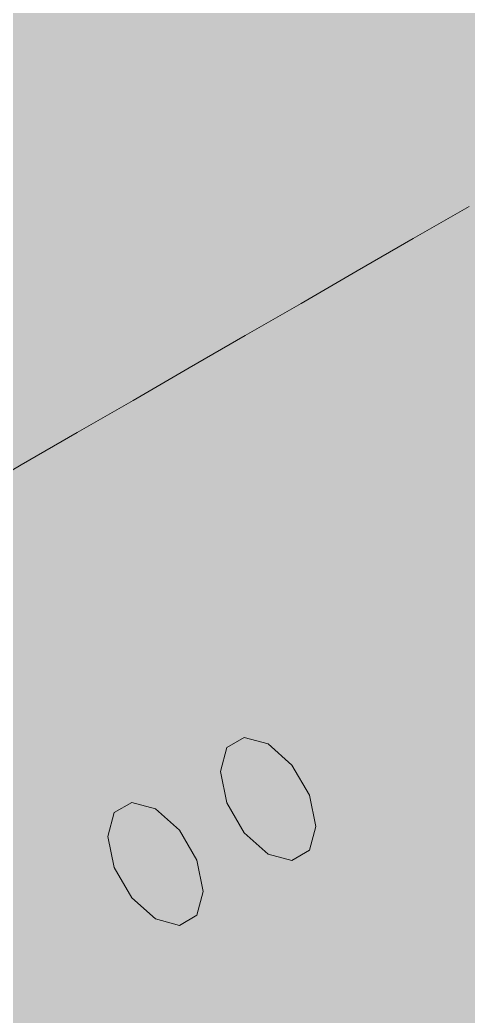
# Model space of a CAD drawing. Header units: metres. Extents: x 349021 to 349543, y 9281040 to 9281959.
# Drawn here: x 349203.3124 to 349203.4159, y 9281041.7019 to 9281041.9318 of the extents above; entities that cross this region are included whole.
import ezdxf

# ---------------------------------------------------------------- set-up
doc = ezdxf.new("R2010")
doc.units = ezdxf.units.M
doc.header["$LTSCALE"] = 0.25
doc.layers.add('ISO-3D', color=7, linetype='CONTINUOUS', lineweight=13)
doc.layers.add('ISO-3D-ARISTAS', color=250, linetype='CONTINUOUS', lineweight=13)

msp = doc.modelspace()

# ---------------------------------------------------------------- linework, layer by layer
at = {"layer": 'ISO-3D', "true_color": 0x8e8d88}
for points in [[(349203.40321, 9281041.93848), (349203.39028, 9281041.93102), (349203.40321, 9281041.95277), (349203.39028, 9281041.94531)], [(349203.32565, 9281041.93656), (349203.31272, 9281041.9291), (349203.32565, 9281041.95085), (349203.31272, 9281041.94338)], [(349203.3515, 9281041.9372), (349203.33857, 9281041.92974), (349203.3515, 9281041.95149), (349203.33857, 9281041.94402)], [(349203.37735, 9281041.93784), (349203.36443, 9281041.93038), (349203.37735, 9281041.95213), (349203.36443, 9281041.94467)], [(349203.41614, 9281041.93166), (349203.40321, 9281041.9242), (349203.41614, 9281041.94595), (349203.40321, 9281041.93848)], [(349203.31272, 9281041.9291), (349203.29979, 9281041.92163), (349203.31272, 9281041.94338), (349203.29979, 9281041.93592)], [(349203.33857, 9281041.92974), (349203.32565, 9281041.92228), (349203.33857, 9281041.94402), (349203.32565, 9281041.93656)], [(349203.36443, 9281041.93038), (349203.3515, 9281041.92292), (349203.36443, 9281041.94467), (349203.3515, 9281041.9372)], [(349203.39028, 9281041.93102), (349203.37735, 9281041.92356), (349203.39028, 9281041.94531), (349203.37735, 9281041.93784)], [(349203.32565, 9281041.92228), (349203.31272, 9281041.91481), (349203.32565, 9281041.93656), (349203.31272, 9281041.9291)], [(349203.3515, 9281041.92292), (349203.33857, 9281041.91545), (349203.3515, 9281041.9372), (349203.33857, 9281041.92974)], [(349203.37735, 9281041.92356), (349203.36443, 9281041.91609), (349203.37735, 9281041.93784), (349203.36443, 9281041.93038)], [(349203.40321, 9281041.9242), (349203.39028, 9281041.91674), (349203.40321, 9281041.93848), (349203.39028, 9281041.93102)], [(349203.41614, 9281041.91738), (349203.40321, 9281041.90991), (349203.41614, 9281041.93166), (349203.40321, 9281041.9242)], [(349203.33857, 9281041.91545), (349203.32565, 9281041.90799), (349203.33857, 9281041.92974), (349203.32565, 9281041.92228)], [(349203.36443, 9281041.91609), (349203.3515, 9281041.90863), (349203.36443, 9281041.93038), (349203.3515, 9281041.92292)], [(349203.39028, 9281041.91674), (349203.37735, 9281041.90927), (349203.39028, 9281041.93102), (349203.37735, 9281041.92356)], [(349203.31272, 9281041.91481), (349203.29979, 9281041.90735), (349203.31272, 9281041.9291), (349203.29979, 9281041.92163)], [(349203.3515, 9281041.90863), (349203.33857, 9281041.90117), (349203.3515, 9281041.92292), (349203.33857, 9281041.91545)], [(349203.37735, 9281041.90927), (349203.36443, 9281041.90181), (349203.37735, 9281041.92356), (349203.36443, 9281041.91609)], [(349203.40321, 9281041.90991), (349203.39028, 9281041.90245), (349203.40321, 9281041.9242), (349203.39028, 9281041.91674)], [(349203.32565, 9281041.90799), (349203.31272, 9281041.90053), (349203.32565, 9281041.92228), (349203.31272, 9281041.91481)], [(349203.36443, 9281041.90181), (349203.3515, 9281041.89434), (349203.36443, 9281041.91609), (349203.3515, 9281041.90863)], [(349203.39028, 9281041.90245), (349203.37735, 9281041.89499), (349203.39028, 9281041.91674), (349203.37735, 9281041.90927)], [(349203.41614, 9281041.90309), (349203.40321, 9281041.89563), (349203.41614, 9281041.91738), (349203.40321, 9281041.90991)], [(349203.31272, 9281041.90053), (349203.29979, 9281041.89306), (349203.31272, 9281041.91481), (349203.29979, 9281041.90735)], [(349203.33857, 9281041.90117), (349203.32565, 9281041.8937), (349203.33857, 9281041.91545), (349203.32565, 9281041.90799)], [(349203.3515, 9281041.89434), (349203.33857, 9281041.88688), (349203.3515, 9281041.90863), (349203.33857, 9281041.90117)], [(349203.37735, 9281041.89499), (349203.36443, 9281041.88752), (349203.37735, 9281041.90927), (349203.36443, 9281041.90181)], [(349203.40321, 9281041.89563), (349203.39028, 9281041.88816), (349203.40321, 9281041.90991), (349203.39028, 9281041.90245)], [(349203.32565, 9281041.8937), (349203.31272, 9281041.88624), (349203.32565, 9281041.90799), (349203.31272, 9281041.90053)], [(349203.36443, 9281041.88752), (349203.3515, 9281041.88006), (349203.36443, 9281041.90181), (349203.3515, 9281041.89434)], [(349203.39028, 9281041.88816), (349203.37735, 9281041.8807), (349203.39028, 9281041.90245), (349203.37735, 9281041.89499)], [(349203.41614, 9281041.8888), (349203.40321, 9281041.88134), (349203.41614, 9281041.90309), (349203.40321, 9281041.89563)], [(349203.31272, 9281041.88624), (349203.29979, 9281041.87878), (349203.31272, 9281041.90053), (349203.29979, 9281041.89306)], [(349203.33857, 9281041.88688), (349203.32565, 9281041.87942), (349203.33857, 9281041.90117), (349203.32565, 9281041.8937)], [(349203.37735, 9281041.8807), (349203.36443, 9281041.87324), (349203.37735, 9281041.89499), (349203.36443, 9281041.88752)], [(349203.40321, 9281041.88134), (349203.39028, 9281041.87388), (349203.40321, 9281041.89563), (349203.39028, 9281041.88816)], [(349203.32565, 9281041.87942), (349203.31272, 9281041.87195), (349203.32565, 9281041.8937), (349203.31272, 9281041.88624)], [(349203.3515, 9281041.88006), (349203.33857, 9281041.8726), (349203.3515, 9281041.89434), (349203.33857, 9281041.88688)], [(349203.39028, 9281041.87388), (349203.37735, 9281041.86641), (349203.39028, 9281041.88816), (349203.37735, 9281041.8807)], [(349203.31272, 9281041.87195), (349203.29979, 9281041.86449), (349203.31272, 9281041.88624), (349203.29979, 9281041.87878)], [(349203.33857, 9281041.8726), (349203.32565, 9281041.86513), (349203.33857, 9281041.88688), (349203.32565, 9281041.87942)], [(349203.36443, 9281041.87324), (349203.3515, 9281041.86577), (349203.36443, 9281041.88752), (349203.3515, 9281041.88006)], [(349203.32565, 9281041.86513), (349203.31272, 9281041.85767), (349203.32565, 9281041.87942), (349203.31272, 9281041.87195)], [(349203.3515, 9281041.86577), (349203.33857, 9281041.85831), (349203.3515, 9281041.88006), (349203.33857, 9281041.8726)], [(349203.37735, 9281041.86641), (349203.36443, 9281041.85895), (349203.37735, 9281041.8807), (349203.36443, 9281041.87324)], [(349203.31272, 9281041.85767), (349203.29979, 9281041.85021), (349203.31272, 9281041.87195), (349203.29979, 9281041.86449)], [(349203.33857, 9281041.85831), (349203.32565, 9281041.85085), (349203.33857, 9281041.8726), (349203.32565, 9281041.86513)], [(349203.36443, 9281041.85895), (349203.3515, 9281041.85149), (349203.36443, 9281041.87324), (349203.3515, 9281041.86577)], [(349203.32565, 9281041.85085), (349203.31272, 9281041.84338), (349203.32565, 9281041.86513), (349203.31272, 9281041.85767)], [(349203.3515, 9281041.85149), (349203.33857, 9281041.84402), (349203.3515, 9281041.86577), (349203.33857, 9281041.85831)], [(349203.33857, 9281041.84402), (349203.32565, 9281041.83656), (349203.33857, 9281041.85831), (349203.32565, 9281041.85085)], [(349203.31272, 9281041.84338), (349203.29979, 9281041.83592), (349203.31272, 9281041.85767), (349203.29979, 9281041.85021)], [(349203.32565, 9281041.83656), (349203.31272, 9281041.8291), (349203.32565, 9281041.85085), (349203.31272, 9281041.84338)], [(349203.31272, 9281041.8291), (349203.29979, 9281041.82163), (349203.31272, 9281041.84338), (349203.29979, 9281041.83592)]]:
    msp.add_solid(points, dxfattribs=at)
at = {"layer": 'ISO-3D', "true_color": 0xb7aa8e}
for points in [[(349203.30661, 9281041.937), (349203.31898, 9281041.92986), (349203.30661, 9281041.95129), (349203.31898, 9281041.94414)], [(349203.33136, 9281041.937), (349203.34373, 9281041.92986), (349203.33136, 9281041.95129), (349203.34373, 9281041.94414)], [(349203.3561, 9281041.937), (349203.36847, 9281041.92986), (349203.3561, 9281041.95129), (349203.36847, 9281041.94414)], [(349203.38084, 9281041.937), (349203.39321, 9281041.92986), (349203.38084, 9281041.95129), (349203.39321, 9281041.94414)], [(349203.40559, 9281041.937), (349203.41796, 9281041.92986), (349203.40559, 9281041.95129), (349203.41796, 9281041.94414)], [(349203.31898, 9281041.92986), (349203.33136, 9281041.92271), (349203.31898, 9281041.94414), (349203.33136, 9281041.937)], [(349203.34373, 9281041.92986), (349203.3561, 9281041.92271), (349203.34373, 9281041.94414), (349203.3561, 9281041.937)], [(349203.36847, 9281041.92986), (349203.38084, 9281041.92271), (349203.36847, 9281041.94414), (349203.38084, 9281041.937)], [(349203.39321, 9281041.92986), (349203.40559, 9281041.92271), (349203.39321, 9281041.94414), (349203.40559, 9281041.937)], [(349203.30661, 9281041.92271), (349203.31898, 9281041.91557), (349203.30661, 9281041.937), (349203.31898, 9281041.92986)], [(349203.33136, 9281041.92271), (349203.34373, 9281041.91557), (349203.33136, 9281041.937), (349203.34373, 9281041.92986)], [(349203.3561, 9281041.92271), (349203.36847, 9281041.91557), (349203.3561, 9281041.937), (349203.36847, 9281041.92986)], [(349203.38084, 9281041.92271), (349203.39321, 9281041.91557), (349203.38084, 9281041.937), (349203.39321, 9281041.92986)], [(349203.40559, 9281041.92271), (349203.41796, 9281041.91557), (349203.40559, 9281041.937), (349203.41796, 9281041.92986)], [(349203.31898, 9281041.91557), (349203.33136, 9281041.90843), (349203.31898, 9281041.92986), (349203.33136, 9281041.92271)], [(349203.34373, 9281041.91557), (349203.3561, 9281041.90843), (349203.34373, 9281041.92986), (349203.3561, 9281041.92271)], [(349203.36847, 9281041.91557), (349203.38084, 9281041.90843), (349203.36847, 9281041.92986), (349203.38084, 9281041.92271)], [(349203.39321, 9281041.91557), (349203.40559, 9281041.90843), (349203.39321, 9281041.92986), (349203.40559, 9281041.92271)], [(349203.30661, 9281041.90843), (349203.31898, 9281041.90129), (349203.30661, 9281041.92271), (349203.31898, 9281041.91557)], [(349203.33136, 9281041.90843), (349203.34373, 9281041.90129), (349203.33136, 9281041.92271), (349203.34373, 9281041.91557)], [(349203.3561, 9281041.90843), (349203.36847, 9281041.90129), (349203.3561, 9281041.92271), (349203.36847, 9281041.91557)], [(349203.38084, 9281041.90843), (349203.39321, 9281041.90129), (349203.38084, 9281041.92271), (349203.39321, 9281041.91557)], [(349203.40559, 9281041.90843), (349203.41796, 9281041.90129), (349203.40559, 9281041.92271), (349203.41796, 9281041.91557)], [(349203.31898, 9281041.90129), (349203.33136, 9281041.89414), (349203.31898, 9281041.91557), (349203.33136, 9281041.90843)], [(349203.34373, 9281041.90129), (349203.3561, 9281041.89414), (349203.34373, 9281041.91557), (349203.3561, 9281041.90843)], [(349203.36847, 9281041.90129), (349203.38084, 9281041.89414), (349203.36847, 9281041.91557), (349203.38084, 9281041.90843)], [(349203.39321, 9281041.90129), (349203.40559, 9281041.89414), (349203.39321, 9281041.91557), (349203.40559, 9281041.90843)], [(349203.30661, 9281041.8951), (349203.31898, 9281041.88795), (349203.30661, 9281041.90843), (349203.31898, 9281041.90129)], [(349203.33136, 9281041.89414), (349203.34373, 9281041.887), (349203.33136, 9281041.90843), (349203.34373, 9281041.90129)], [(349203.3561, 9281041.89414), (349203.36847, 9281041.887), (349203.3561, 9281041.90843), (349203.36847, 9281041.90129)], [(349203.38084, 9281041.89414), (349203.39321, 9281041.887), (349203.38084, 9281041.90843), (349203.39321, 9281041.90129)], [(349203.40559, 9281041.89414), (349203.41796, 9281041.887), (349203.40559, 9281041.90843), (349203.41796, 9281041.90129)], [(349203.31898, 9281041.88795), (349203.33136, 9281041.88081), (349203.31898, 9281041.90129), (349203.33136, 9281041.89414)], [(349203.34373, 9281041.887), (349203.3561, 9281041.87986), (349203.34373, 9281041.90129), (349203.3561, 9281041.89414)], [(349203.36847, 9281041.887), (349203.38084, 9281041.87986), (349203.36847, 9281041.90129), (349203.38084, 9281041.89414)], [(349203.39321, 9281041.887), (349203.40559, 9281041.87986), (349203.39321, 9281041.90129), (349203.40559, 9281041.89414)], [(349203.30661, 9281041.88176), (349203.31898, 9281041.87462), (349203.30661, 9281041.8951), (349203.31898, 9281041.88795)], [(349203.33136, 9281041.88081), (349203.34373, 9281041.87367), (349203.33136, 9281041.89414), (349203.34373, 9281041.887)], [(349203.3561, 9281041.87986), (349203.36847, 9281041.87271), (349203.3561, 9281041.89414), (349203.36847, 9281041.887)], [(349203.38084, 9281041.87986), (349203.39321, 9281041.87271), (349203.38084, 9281041.89414), (349203.39321, 9281041.887)], [(349203.40559, 9281041.87986), (349203.41796, 9281041.87271), (349203.40559, 9281041.89414), (349203.41796, 9281041.887)], [(349203.31898, 9281041.87462), (349203.33136, 9281041.86748), (349203.31898, 9281041.88795), (349203.33136, 9281041.88081)], [(349203.34373, 9281041.87367), (349203.3561, 9281041.86652), (349203.34373, 9281041.887), (349203.3561, 9281041.87986)], [(349203.36847, 9281041.87271), (349203.38084, 9281041.86557), (349203.36847, 9281041.887), (349203.38084, 9281041.87986)], [(349203.39321, 9281041.87271), (349203.40559, 9281041.86557), (349203.39321, 9281041.887), (349203.40559, 9281041.87986)], [(349203.30661, 9281041.86843), (349203.31898, 9281041.86129), (349203.30661, 9281041.88176), (349203.31898, 9281041.87462)], [(349203.33136, 9281041.86748), (349203.34373, 9281041.86033), (349203.33136, 9281041.88081), (349203.34373, 9281041.87367)], [(349203.3561, 9281041.86652), (349203.36847, 9281041.85938), (349203.3561, 9281041.87986), (349203.36847, 9281041.87271)], [(349203.38084, 9281041.86557), (349203.39321, 9281041.85843), (349203.38084, 9281041.87986), (349203.39321, 9281041.87271)], [(349203.40559, 9281041.86557), (349203.41796, 9281041.85843), (349203.40559, 9281041.87986), (349203.41796, 9281041.87271)], [(349203.31898, 9281041.86129), (349203.33136, 9281041.85414), (349203.31898, 9281041.87462), (349203.33136, 9281041.86748)], [(349203.34373, 9281041.86033), (349203.3561, 9281041.85319), (349203.34373, 9281041.87367), (349203.3561, 9281041.86652)], [(349203.36847, 9281041.85938), (349203.38084, 9281041.85224), (349203.36847, 9281041.87271), (349203.38084, 9281041.86557)], [(349203.39321, 9281041.85843), (349203.40559, 9281041.85129), (349203.39321, 9281041.87271), (349203.40559, 9281041.86557)], [(349203.30661, 9281041.85414), (349203.31898, 9281041.847), (349203.30661, 9281041.86843), (349203.31898, 9281041.86129)], [(349203.33136, 9281041.85414), (349203.34373, 9281041.847), (349203.33136, 9281041.86748), (349203.34373, 9281041.86033)], [(349203.3561, 9281041.85319), (349203.36847, 9281041.84605), (349203.3561, 9281041.86652), (349203.36847, 9281041.85938)], [(349203.38084, 9281041.85224), (349203.39321, 9281041.8451), (349203.38084, 9281041.86557), (349203.39321, 9281041.85843)], [(349203.40559, 9281041.85129), (349203.41796, 9281041.84414), (349203.40559, 9281041.86557), (349203.41796, 9281041.85843)], [(349203.31898, 9281041.847), (349203.33136, 9281041.83986), (349203.31898, 9281041.86129), (349203.33136, 9281041.85414)], [(349203.34373, 9281041.847), (349203.3561, 9281041.83986), (349203.34373, 9281041.86033), (349203.3561, 9281041.85319)], [(349203.36847, 9281041.84605), (349203.38084, 9281041.8389), (349203.36847, 9281041.85938), (349203.38084, 9281041.85224)], [(349203.39321, 9281041.8451), (349203.40559, 9281041.83795), (349203.39321, 9281041.85843), (349203.40559, 9281041.85129)], [(349203.30661, 9281041.83986), (349203.31898, 9281041.83271), (349203.30661, 9281041.85414), (349203.31898, 9281041.847)], [(349203.33136, 9281041.83986), (349203.34373, 9281041.83271), (349203.33136, 9281041.85414), (349203.34373, 9281041.847)], [(349203.3561, 9281041.83986), (349203.36847, 9281041.83271), (349203.3561, 9281041.85319), (349203.36847, 9281041.84605)], [(349203.38084, 9281041.8389), (349203.39321, 9281041.83176), (349203.38084, 9281041.85224), (349203.39321, 9281041.8451)], [(349203.40559, 9281041.83795), (349203.41796, 9281041.83081), (349203.40559, 9281041.85129), (349203.41796, 9281041.84414)], [(349203.31898, 9281041.83271), (349203.33136, 9281041.82557), (349203.31898, 9281041.847), (349203.33136, 9281041.83986)], [(349203.34373, 9281041.83271), (349203.3561, 9281041.82557), (349203.34373, 9281041.847), (349203.3561, 9281041.83986)], [(349203.36847, 9281041.83271), (349203.38084, 9281041.82557), (349203.36847, 9281041.84605), (349203.38084, 9281041.8389)], [(349203.39321, 9281041.83176), (349203.40559, 9281041.82462), (349203.39321, 9281041.8451), (349203.40559, 9281041.83795)], [(349203.30661, 9281041.82557), (349203.31898, 9281041.81843), (349203.30661, 9281041.83986), (349203.31898, 9281041.83271)], [(349203.33136, 9281041.82557), (349203.34373, 9281041.81843), (349203.33136, 9281041.83986), (349203.34373, 9281041.83271)], [(349203.3561, 9281041.82557), (349203.36847, 9281041.81843), (349203.3561, 9281041.83986), (349203.36847, 9281041.83271)], [(349203.38084, 9281041.82557), (349203.39321, 9281041.81843), (349203.38084, 9281041.8389), (349203.39321, 9281041.83176)], [(349203.40559, 9281041.82462), (349203.41796, 9281041.81748), (349203.40559, 9281041.83795), (349203.41796, 9281041.83081)], [(349203.31898, 9281041.81843), (349203.33136, 9281041.81129), (349203.31898, 9281041.83271), (349203.33136, 9281041.82557)], [(349203.34373, 9281041.81843), (349203.3561, 9281041.81129), (349203.34373, 9281041.83271), (349203.3561, 9281041.82557)], [(349203.36847, 9281041.81843), (349203.38084, 9281041.81129), (349203.36847, 9281041.83271), (349203.38084, 9281041.82557)], [(349203.39321, 9281041.81843), (349203.40559, 9281041.81129), (349203.39321, 9281041.83176), (349203.40559, 9281041.82462)], [(349203.30661, 9281041.81129), (349203.31898, 9281041.80414), (349203.30661, 9281041.82557), (349203.31898, 9281041.81843)], [(349203.33136, 9281041.81129), (349203.34373, 9281041.80414), (349203.33136, 9281041.82557), (349203.34373, 9281041.81843)], [(349203.3561, 9281041.81129), (349203.36847, 9281041.80414), (349203.3561, 9281041.82557), (349203.36847, 9281041.81843)], [(349203.38084, 9281041.81129), (349203.39321, 9281041.80414), (349203.38084, 9281041.82557), (349203.39321, 9281041.81843)], [(349203.40559, 9281041.81129), (349203.41796, 9281041.80414), (349203.40559, 9281041.82462), (349203.41796, 9281041.81748)], [(349203.31898, 9281041.80414), (349203.33136, 9281041.797), (349203.31898, 9281041.81843), (349203.33136, 9281041.81129)], [(349203.34373, 9281041.80414), (349203.3561, 9281041.797), (349203.34373, 9281041.81843), (349203.3561, 9281041.81129)], [(349203.36847, 9281041.80414), (349203.38084, 9281041.797), (349203.36847, 9281041.81843), (349203.38084, 9281041.81129)], [(349203.39321, 9281041.80414), (349203.40559, 9281041.797), (349203.39321, 9281041.81843), (349203.40559, 9281041.81129)], [(349203.30661, 9281041.797), (349203.31898, 9281041.78986), (349203.30661, 9281041.81129), (349203.31898, 9281041.80414)], [(349203.33136, 9281041.797), (349203.34373, 9281041.78986), (349203.33136, 9281041.81129), (349203.34373, 9281041.80414)], [(349203.3561, 9281041.797), (349203.36847, 9281041.78986), (349203.3561, 9281041.81129), (349203.36847, 9281041.80414)], [(349203.38084, 9281041.797), (349203.39321, 9281041.78986), (349203.38084, 9281041.81129), (349203.39321, 9281041.80414)], [(349203.40559, 9281041.797), (349203.41796, 9281041.78986), (349203.40559, 9281041.81129), (349203.41796, 9281041.80414)], [(349203.31898, 9281041.78986), (349203.33136, 9281041.78271), (349203.31898, 9281041.80414), (349203.33136, 9281041.797)], [(349203.34373, 9281041.78986), (349203.3561, 9281041.78271), (349203.34373, 9281041.80414), (349203.3561, 9281041.797)], [(349203.36847, 9281041.78986), (349203.38084, 9281041.78271), (349203.36847, 9281041.80414), (349203.38084, 9281041.797)], [(349203.39321, 9281041.78986), (349203.40559, 9281041.78271), (349203.39321, 9281041.80414), (349203.40559, 9281041.797)], [(349203.30661, 9281041.78271), (349203.31898, 9281041.77557), (349203.30661, 9281041.797), (349203.31898, 9281041.78986)], [(349203.33136, 9281041.78271), (349203.34373, 9281041.77557), (349203.33136, 9281041.797), (349203.34373, 9281041.78986)], [(349203.3561, 9281041.78271), (349203.36847, 9281041.77557), (349203.3561, 9281041.797), (349203.36847, 9281041.78986)], [(349203.38084, 9281041.78271), (349203.39321, 9281041.77557), (349203.38084, 9281041.797), (349203.39321, 9281041.78986)], [(349203.40559, 9281041.78271), (349203.41796, 9281041.77557), (349203.40559, 9281041.797), (349203.41796, 9281041.78986)], [(349203.31898, 9281041.77557), (349203.33136, 9281041.76843), (349203.31898, 9281041.78986), (349203.33136, 9281041.78271)], [(349203.34373, 9281041.77557), (349203.3561, 9281041.76843), (349203.34373, 9281041.78986), (349203.3561, 9281041.78271)], [(349203.36847, 9281041.77557), (349203.38084, 9281041.76843), (349203.36847, 9281041.78986), (349203.38084, 9281041.78271)], [(349203.39321, 9281041.77557), (349203.40559, 9281041.76843), (349203.39321, 9281041.78986), (349203.40559, 9281041.78271)], [(349203.30661, 9281041.76843), (349203.31898, 9281041.76129), (349203.30661, 9281041.78271), (349203.31898, 9281041.77557)], [(349203.33136, 9281041.76843), (349203.34373, 9281041.76129), (349203.33136, 9281041.78271), (349203.34373, 9281041.77557)], [(349203.3561, 9281041.76843), (349203.36847, 9281041.76129), (349203.3561, 9281041.78271), (349203.36847, 9281041.77557)], [(349203.38084, 9281041.76843), (349203.39321, 9281041.76129), (349203.38084, 9281041.78271), (349203.39321, 9281041.77557)], [(349203.40559, 9281041.76843), (349203.41796, 9281041.76129), (349203.40559, 9281041.78271), (349203.41796, 9281041.77557)], [(349203.31898, 9281041.76129), (349203.33136, 9281041.75414), (349203.31898, 9281041.77557), (349203.33136, 9281041.76843)], [(349203.34373, 9281041.76129), (349203.3561, 9281041.75414), (349203.34373, 9281041.77557), (349203.3561, 9281041.76843)], [(349203.36847, 9281041.76129), (349203.38084, 9281041.75414), (349203.36847, 9281041.77557), (349203.38084, 9281041.76843)], [(349203.39321, 9281041.76129), (349203.40559, 9281041.75414), (349203.39321, 9281041.77557), (349203.40559, 9281041.76843)], [(349203.30661, 9281041.75414), (349203.31898, 9281041.747), (349203.30661, 9281041.76843), (349203.31898, 9281041.76129)], [(349203.33136, 9281041.75414), (349203.34373, 9281041.747), (349203.33136, 9281041.76843), (349203.34373, 9281041.76129)], [(349203.3561, 9281041.75414), (349203.36847, 9281041.747), (349203.3561, 9281041.76843), (349203.36847, 9281041.76129)], [(349203.38084, 9281041.75414), (349203.39321, 9281041.747), (349203.38084, 9281041.76843), (349203.39321, 9281041.76129)], [(349203.40559, 9281041.75414), (349203.41796, 9281041.747), (349203.40559, 9281041.76843), (349203.41796, 9281041.76129)], [(349203.31898, 9281041.747), (349203.33136, 9281041.73986), (349203.31898, 9281041.76129), (349203.33136, 9281041.75414)], [(349203.34373, 9281041.747), (349203.3561, 9281041.73986), (349203.34373, 9281041.76129), (349203.3561, 9281041.75414)], [(349203.36847, 9281041.747), (349203.38084, 9281041.73986), (349203.36847, 9281041.76129), (349203.38084, 9281041.75414)], [(349203.39321, 9281041.747), (349203.40559, 9281041.73986), (349203.39321, 9281041.76129), (349203.40559, 9281041.75414)], [(349203.30661, 9281041.73986), (349203.31898, 9281041.73271), (349203.30661, 9281041.75414), (349203.31898, 9281041.747)], [(349203.33136, 9281041.73986), (349203.34373, 9281041.73271), (349203.33136, 9281041.75414), (349203.34373, 9281041.747)], [(349203.3561, 9281041.73986), (349203.36847, 9281041.73271), (349203.3561, 9281041.75414), (349203.36847, 9281041.747)], [(349203.38084, 9281041.73986), (349203.39321, 9281041.73271), (349203.38084, 9281041.75414), (349203.39321, 9281041.747)], [(349203.40559, 9281041.73986), (349203.41796, 9281041.73271), (349203.40559, 9281041.75414), (349203.41796, 9281041.747)], [(349203.31898, 9281041.73271), (349203.33136, 9281041.72557), (349203.31898, 9281041.747), (349203.33136, 9281041.73986)], [(349203.34373, 9281041.73271), (349203.3561, 9281041.72557), (349203.34373, 9281041.747), (349203.3561, 9281041.73986)], [(349203.36847, 9281041.73271), (349203.38084, 9281041.72557), (349203.36847, 9281041.747), (349203.38084, 9281041.73986)], [(349203.39321, 9281041.73271), (349203.40559, 9281041.72557), (349203.39321, 9281041.747), (349203.40559, 9281041.73986)], [(349203.30661, 9281041.72557), (349203.31898, 9281041.71843), (349203.30661, 9281041.73986), (349203.31898, 9281041.73271)], [(349203.33136, 9281041.72557), (349203.34373, 9281041.71843), (349203.33136, 9281041.73986), (349203.34373, 9281041.73271)], [(349203.3561, 9281041.72557), (349203.36847, 9281041.71843), (349203.3561, 9281041.73986), (349203.36847, 9281041.73271)], [(349203.38084, 9281041.72557), (349203.39321, 9281041.71843), (349203.38084, 9281041.73986), (349203.39321, 9281041.73271)], [(349203.40559, 9281041.72557), (349203.41796, 9281041.71843), (349203.40559, 9281041.73986), (349203.41796, 9281041.73271)], [(349203.31898, 9281041.71843), (349203.33136, 9281041.71129), (349203.31898, 9281041.73271), (349203.33136, 9281041.72557)], [(349203.34373, 9281041.71843), (349203.3561, 9281041.71129), (349203.34373, 9281041.73271), (349203.3561, 9281041.72557)], [(349203.36847, 9281041.71843), (349203.38084, 9281041.71129), (349203.36847, 9281041.73271), (349203.38084, 9281041.72557)], [(349203.39321, 9281041.71843), (349203.40559, 9281041.71129), (349203.39321, 9281041.73271), (349203.40559, 9281041.72557)], [(349203.30661, 9281041.71129), (349203.31898, 9281041.70414), (349203.30661, 9281041.72557), (349203.31898, 9281041.71843)], [(349203.33136, 9281041.71129), (349203.34373, 9281041.70414), (349203.33136, 9281041.72557), (349203.34373, 9281041.71843)], [(349203.3561, 9281041.71129), (349203.36847, 9281041.70414), (349203.3561, 9281041.72557), (349203.36847, 9281041.71843)], [(349203.38084, 9281041.71129), (349203.39321, 9281041.70414), (349203.38084, 9281041.72557), (349203.39321, 9281041.71843)], [(349203.40559, 9281041.71129), (349203.41796, 9281041.70414), (349203.40559, 9281041.72557), (349203.41796, 9281041.71843)], [(349203.31898, 9281041.70414), (349203.33136, 9281041.697), (349203.31898, 9281041.71843), (349203.33136, 9281041.71129)], [(349203.34373, 9281041.70414), (349203.3561, 9281041.697), (349203.34373, 9281041.71843), (349203.3561, 9281041.71129)], [(349203.36847, 9281041.70414), (349203.38084, 9281041.697), (349203.36847, 9281041.71843), (349203.38084, 9281041.71129)], [(349203.39321, 9281041.70414), (349203.40559, 9281041.697), (349203.39321, 9281041.71843), (349203.40559, 9281041.71129)], [(349203.30661, 9281041.697), (349203.31898, 9281041.68986), (349203.30661, 9281041.71129), (349203.31898, 9281041.70414)], [(349203.33136, 9281041.697), (349203.34373, 9281041.68986), (349203.33136, 9281041.71129), (349203.34373, 9281041.70414)], [(349203.3561, 9281041.697), (349203.36847, 9281041.68986), (349203.3561, 9281041.71129), (349203.36847, 9281041.70414)], [(349203.38084, 9281041.697), (349203.39321, 9281041.68986), (349203.38084, 9281041.71129), (349203.39321, 9281041.70414)], [(349203.40559, 9281041.697), (349203.41796, 9281041.68986), (349203.40559, 9281041.71129), (349203.41796, 9281041.70414)], [(349203.31898, 9281041.68986), (349203.33136, 9281041.68271), (349203.31898, 9281041.70414), (349203.33136, 9281041.697)], [(349203.34373, 9281041.68986), (349203.3561, 9281041.68271), (349203.34373, 9281041.70414), (349203.3561, 9281041.697)], [(349203.36847, 9281041.68986), (349203.38084, 9281041.68271), (349203.36847, 9281041.70414), (349203.38084, 9281041.697)], [(349203.39321, 9281041.68986), (349203.40559, 9281041.68271), (349203.39321, 9281041.70414), (349203.40559, 9281041.697)]]:
    msp.add_solid(points, dxfattribs=at)
at = {"layer": 'ISO-3D', "true_color": 0xb0aea8}
for points in [[(349203.41614, 9281041.8888), (349203.42851, 9281041.88166), (349203.40321, 9281041.88134), (349203.41558, 9281041.8742)], [(349203.40321, 9281041.88134), (349203.41558, 9281041.8742), (349203.39028, 9281041.87388), (349203.40265, 9281041.86674)], [(349203.42851, 9281041.88166), (349203.44088, 9281041.87452), (349203.41558, 9281041.8742), (349203.42795, 9281041.86706)], [(349203.41558, 9281041.8742), (349203.42795, 9281041.86706), (349203.40265, 9281041.86674), (349203.41502, 9281041.85959)], [(349203.39028, 9281041.87388), (349203.40265, 9281041.86674), (349203.37735, 9281041.86641), (349203.38973, 9281041.85927)], [(349203.37735, 9281041.86641), (349203.38973, 9281041.85927), (349203.36443, 9281041.85895), (349203.3768, 9281041.85181)], [(349203.40265, 9281041.86674), (349203.41502, 9281041.85959), (349203.38973, 9281041.85927), (349203.4021, 9281041.85213)], [(349203.42795, 9281041.86706), (349203.44032, 9281041.85991), (349203.41502, 9281041.85959), (349203.4274, 9281041.85245)], [(349203.36443, 9281041.85895), (349203.3768, 9281041.85181), (349203.3515, 9281041.85149), (349203.36387, 9281041.84434)], [(349203.38973, 9281041.85927), (349203.4021, 9281041.85213), (349203.3768, 9281041.85181), (349203.38917, 9281041.84467)], [(349203.41502, 9281041.85959), (349203.4274, 9281041.85245), (349203.4021, 9281041.85213), (349203.41447, 9281041.84499)], [(349203.3515, 9281041.85149), (349203.36387, 9281041.84434), (349203.33857, 9281041.84402), (349203.35094, 9281041.83688)], [(349203.3768, 9281041.85181), (349203.38917, 9281041.84467), (349203.36387, 9281041.84434), (349203.37624, 9281041.8372)], [(349203.4021, 9281041.85213), (349203.41447, 9281041.84499), (349203.38917, 9281041.84467), (349203.40154, 9281041.83752)], [(349203.4274, 9281041.85245), (349203.43977, 9281041.84531), (349203.41447, 9281041.84499), (349203.42684, 9281041.83784)], [(349203.36387, 9281041.84434), (349203.37624, 9281041.8372), (349203.35094, 9281041.83688), (349203.36332, 9281041.82974)], [(349203.38917, 9281041.84467), (349203.40154, 9281041.83752), (349203.37624, 9281041.8372), (349203.38862, 9281041.83006)], [(349203.41447, 9281041.84499), (349203.42684, 9281041.83784), (349203.40154, 9281041.83752), (349203.41391, 9281041.83038)], [(349203.33857, 9281041.84402), (349203.35094, 9281041.83688), (349203.32565, 9281041.83656), (349203.33802, 9281041.82942)], [(349203.40154, 9281041.83752), (349203.41391, 9281041.83038), (349203.38862, 9281041.83006), (349203.40099, 9281041.82292)], [(349203.42684, 9281041.83784), (349203.43921, 9281041.8307), (349203.41391, 9281041.83038), (349203.42629, 9281041.82324)], [(349203.32565, 9281041.83656), (349203.33802, 9281041.82942), (349203.31272, 9281041.8291), (349203.32509, 9281041.82195)], [(349203.35094, 9281041.83688), (349203.36332, 9281041.82974), (349203.33802, 9281041.82942), (349203.35039, 9281041.82228)], [(349203.37624, 9281041.8372), (349203.38862, 9281041.83006), (349203.36332, 9281041.82974), (349203.37569, 9281041.8226)], [(349203.31272, 9281041.8291), (349203.32509, 9281041.82195), (349203.29979, 9281041.82163), (349203.31216, 9281041.81449)], [(349203.33802, 9281041.82942), (349203.35039, 9281041.82228), (349203.32509, 9281041.82195), (349203.33746, 9281041.81481)], [(349203.36332, 9281041.82974), (349203.37569, 9281041.8226), (349203.35039, 9281041.82228), (349203.36276, 9281041.81513)], [(349203.38862, 9281041.83006), (349203.40099, 9281041.82292), (349203.37569, 9281041.8226), (349203.38806, 9281041.81545)], [(349203.41391, 9281041.83038), (349203.42629, 9281041.82324), (349203.40099, 9281041.82292), (349203.41336, 9281041.81577)], [(349203.32509, 9281041.82195), (349203.33746, 9281041.81481), (349203.31216, 9281041.81449), (349203.32454, 9281041.80735)], [(349203.35039, 9281041.82228), (349203.36276, 9281041.81513), (349203.33746, 9281041.81481), (349203.34983, 9281041.80767)], [(349203.37569, 9281041.8226), (349203.38806, 9281041.81545), (349203.36276, 9281041.81513), (349203.37513, 9281041.80799)], [(349203.40099, 9281041.82292), (349203.41336, 9281041.81577), (349203.38806, 9281041.81545), (349203.40043, 9281041.80831)], [(349203.42629, 9281041.82324), (349203.43866, 9281041.81609), (349203.41336, 9281041.81577), (349203.42573, 9281041.80863)], [(349203.31216, 9281041.81449), (349203.32454, 9281041.80735), (349203.29924, 9281041.80703), (349203.31161, 9281041.79989)], [(349203.33746, 9281041.81481), (349203.34983, 9281041.80767), (349203.32454, 9281041.80735), (349203.33691, 9281041.80021)], [(349203.36276, 9281041.81513), (349203.37513, 9281041.80799), (349203.34983, 9281041.80767), (349203.36221, 9281041.80053)], [(349203.38806, 9281041.81545), (349203.40043, 9281041.80831), (349203.37513, 9281041.80799), (349203.3875, 9281041.80085)], [(349203.41336, 9281041.81577), (349203.42573, 9281041.80863), (349203.40043, 9281041.80831), (349203.4128, 9281041.80117)], [(349203.34983, 9281041.80767), (349203.36221, 9281041.80053), (349203.33691, 9281041.80021), (349203.34928, 9281041.79306)], [(349203.37513, 9281041.80799), (349203.3875, 9281041.80085), (349203.36221, 9281041.80053), (349203.37458, 9281041.79338)], [(349203.40043, 9281041.80831), (349203.4128, 9281041.80117), (349203.3875, 9281041.80085), (349203.39988, 9281041.7937)], [(349203.42573, 9281041.80863), (349203.4381, 9281041.80149), (349203.4128, 9281041.80117), (349203.42518, 9281041.79402)], [(349203.32454, 9281041.80735), (349203.33691, 9281041.80021), (349203.31161, 9281041.79989), (349203.32398, 9281041.79274)], [(349203.3875, 9281041.80085), (349203.39988, 9281041.7937), (349203.37458, 9281041.79338), (349203.38695, 9281041.78624)], [(349203.4128, 9281041.80117), (349203.42518, 9281041.79402), (349203.39988, 9281041.7937), (349203.41225, 9281041.78656)], [(349203.31161, 9281041.79989), (349203.32398, 9281041.79274), (349203.29868, 9281041.79242), (349203.31105, 9281041.78528)], [(349203.33691, 9281041.80021), (349203.34928, 9281041.79306), (349203.32398, 9281041.79274), (349203.33635, 9281041.7856)], [(349203.36221, 9281041.80053), (349203.37458, 9281041.79338), (349203.34928, 9281041.79306), (349203.36165, 9281041.78592)], [(349203.39988, 9281041.7937), (349203.41225, 9281041.78656), (349203.38695, 9281041.78624), (349203.39932, 9281041.7791)], [(349203.42518, 9281041.79402), (349203.43755, 9281041.78688), (349203.41225, 9281041.78656), (349203.42462, 9281041.77942)], [(349203.32398, 9281041.79274), (349203.33635, 9281041.7856), (349203.31105, 9281041.78528), (349203.32343, 9281041.77814)], [(349203.34928, 9281041.79306), (349203.36165, 9281041.78592), (349203.33635, 9281041.7856), (349203.34872, 9281041.77846)], [(349203.37458, 9281041.79338), (349203.38695, 9281041.78624), (349203.36165, 9281041.78592), (349203.37402, 9281041.77878)], [(349203.31105, 9281041.78528), (349203.32343, 9281041.77814), (349203.29813, 9281041.77782), (349203.3105, 9281041.77067)], [(349203.33635, 9281041.7856), (349203.34872, 9281041.77846), (349203.32343, 9281041.77814), (349203.3358, 9281041.77099)], [(349203.36165, 9281041.78592), (349203.37402, 9281041.77878), (349203.34872, 9281041.77846), (349203.3611, 9281041.77131)], [(349203.38695, 9281041.78624), (349203.39932, 9281041.7791), (349203.37402, 9281041.77878), (349203.38639, 9281041.77163)], [(349203.41225, 9281041.78656), (349203.42462, 9281041.77942), (349203.39932, 9281041.7791), (349203.41169, 9281041.77195)], [(349203.32343, 9281041.77814), (349203.3358, 9281041.77099), (349203.3105, 9281041.77067), (349203.32287, 9281041.76353)], [(349203.34872, 9281041.77846), (349203.3611, 9281041.77131), (349203.3358, 9281041.77099), (349203.34817, 9281041.76385)], [(349203.37402, 9281041.77878), (349203.38639, 9281041.77163), (349203.3611, 9281041.77131), (349203.37347, 9281041.76417)], [(349203.39932, 9281041.7791), (349203.41169, 9281041.77195), (349203.38639, 9281041.77163), (349203.39877, 9281041.76449)], [(349203.42462, 9281041.77942), (349203.43699, 9281041.77228), (349203.41169, 9281041.77195), (349203.42407, 9281041.76481)], [(349203.3105, 9281041.77067), (349203.32287, 9281041.76353), (349203.29757, 9281041.76321), (349203.30994, 9281041.75607)], [(349203.3358, 9281041.77099), (349203.34817, 9281041.76385), (349203.32287, 9281041.76353), (349203.33524, 9281041.75639)], [(349203.3611, 9281041.77131), (349203.37347, 9281041.76417), (349203.34817, 9281041.76385), (349203.36054, 9281041.75671)], [(349203.38639, 9281041.77163), (349203.39877, 9281041.76449), (349203.37347, 9281041.76417), (349203.38584, 9281041.75703)], [(349203.41169, 9281041.77195), (349203.42407, 9281041.76481), (349203.39877, 9281041.76449), (349203.41114, 9281041.75735)], [(349203.34817, 9281041.76385), (349203.36054, 9281041.75671), (349203.33524, 9281041.75639), (349203.34761, 9281041.74924)], [(349203.37347, 9281041.76417), (349203.38584, 9281041.75703), (349203.36054, 9281041.75671), (349203.37291, 9281041.74956)], [(349203.39877, 9281041.76449), (349203.41114, 9281041.75735), (349203.38584, 9281041.75703), (349203.39821, 9281041.74989)], [(349203.42407, 9281041.76481), (349203.43644, 9281041.75767), (349203.41114, 9281041.75735), (349203.42351, 9281041.75021)], [(349203.32287, 9281041.76353), (349203.33524, 9281041.75639), (349203.30994, 9281041.75607), (349203.32231, 9281041.74892)], [(349203.38584, 9281041.75703), (349203.39821, 9281041.74989), (349203.37291, 9281041.74956), (349203.38528, 9281041.74242)], [(349203.41114, 9281041.75735), (349203.42351, 9281041.75021), (349203.39821, 9281041.74989), (349203.41058, 9281041.74274)], [(349203.30994, 9281041.75607), (349203.32231, 9281041.74892), (349203.29702, 9281041.7486), (349203.30939, 9281041.74146)], [(349203.33524, 9281041.75639), (349203.34761, 9281041.74924), (349203.32231, 9281041.74892), (349203.33469, 9281041.74178)], [(349203.36054, 9281041.75671), (349203.37291, 9281041.74956), (349203.34761, 9281041.74924), (349203.35999, 9281041.7421)], [(349203.42351, 9281041.75021), (349203.43588, 9281041.74306), (349203.41058, 9281041.74274), (349203.42295, 9281041.7356)], [(349203.32231, 9281041.74892), (349203.33469, 9281041.74178), (349203.30939, 9281041.74146), (349203.32176, 9281041.73432)], [(349203.34761, 9281041.74924), (349203.35999, 9281041.7421), (349203.33469, 9281041.74178), (349203.34706, 9281041.73464)], [(349203.37291, 9281041.74956), (349203.38528, 9281041.74242), (349203.35999, 9281041.7421), (349203.37236, 9281041.73496)], [(349203.39821, 9281041.74989), (349203.41058, 9281041.74274), (349203.38528, 9281041.74242), (349203.39766, 9281041.73528)], [(349203.30939, 9281041.74146), (349203.32176, 9281041.73432), (349203.29646, 9281041.734), (349203.30883, 9281041.72685)], [(349203.33469, 9281041.74178), (349203.34706, 9281041.73464), (349203.32176, 9281041.73432), (349203.33413, 9281041.72717)], [(349203.35999, 9281041.7421), (349203.37236, 9281041.73496), (349203.34706, 9281041.73464), (349203.35943, 9281041.72749)], [(349203.38528, 9281041.74242), (349203.39766, 9281041.73528), (349203.37236, 9281041.73496), (349203.38473, 9281041.72782)], [(349203.41058, 9281041.74274), (349203.42295, 9281041.7356), (349203.39766, 9281041.73528), (349203.41003, 9281041.72814)], [(349203.32176, 9281041.73432), (349203.33413, 9281041.72717), (349203.30883, 9281041.72685), (349203.3212, 9281041.71971)], [(349203.34706, 9281041.73464), (349203.35943, 9281041.72749), (349203.33413, 9281041.72717), (349203.3465, 9281041.72003)], [(349203.37236, 9281041.73496), (349203.38473, 9281041.72782), (349203.35943, 9281041.72749), (349203.3718, 9281041.72035)], [(349203.39766, 9281041.73528), (349203.41003, 9281041.72814), (349203.38473, 9281041.72782), (349203.3971, 9281041.72067)], [(349203.42295, 9281041.7356), (349203.43533, 9281041.72846), (349203.41003, 9281041.72814), (349203.4224, 9281041.72099)], [(349203.33413, 9281041.72717), (349203.3465, 9281041.72003), (349203.3212, 9281041.71971), (349203.33358, 9281041.71257)], [(349203.35943, 9281041.72749), (349203.3718, 9281041.72035), (349203.3465, 9281041.72003), (349203.35887, 9281041.71289)], [(349203.38473, 9281041.72782), (349203.3971, 9281041.72067), (349203.3718, 9281041.72035), (349203.38417, 9281041.71321)], [(349203.41003, 9281041.72814), (349203.4224, 9281041.72099), (349203.3971, 9281041.72067), (349203.40947, 9281041.71353)], [(349203.30883, 9281041.72685), (349203.3212, 9281041.71971), (349203.29591, 9281041.71939), (349203.30828, 9281041.71225)], [(349203.3718, 9281041.72035), (349203.38417, 9281041.71321), (349203.35887, 9281041.71289), (349203.37125, 9281041.70575)], [(349203.3971, 9281041.72067), (349203.40947, 9281041.71353), (349203.38417, 9281041.71321), (349203.39655, 9281041.70607)], [(349203.4224, 9281041.72099), (349203.43477, 9281041.71385), (349203.40947, 9281041.71353), (349203.42184, 9281041.70639)], [(349203.3212, 9281041.71971), (349203.33358, 9281041.71257), (349203.30828, 9281041.71225), (349203.32065, 9281041.7051)], [(349203.3465, 9281041.72003), (349203.35887, 9281041.71289), (349203.33358, 9281041.71257), (349203.34595, 9281041.70543)], [(349203.38417, 9281041.71321), (349203.39655, 9281041.70607), (349203.37125, 9281041.70575), (349203.38362, 9281041.6986)], [(349203.40947, 9281041.71353), (349203.42184, 9281041.70639), (349203.39655, 9281041.70607), (349203.40892, 9281041.69892)], [(349203.30828, 9281041.71225), (349203.32065, 9281041.7051), (349203.29535, 9281041.70478), (349203.30772, 9281041.69764)], [(349203.33358, 9281041.71257), (349203.34595, 9281041.70543), (349203.32065, 9281041.7051), (349203.33302, 9281041.69796)], [(349203.35887, 9281041.71289), (349203.37125, 9281041.70575), (349203.34595, 9281041.70543), (349203.35832, 9281041.69828)], [(349203.42184, 9281041.70639), (349203.43422, 9281041.69924), (349203.40892, 9281041.69892), (349203.42129, 9281041.69178)], [(349203.32065, 9281041.7051), (349203.33302, 9281041.69796), (349203.30772, 9281041.69764), (349203.32009, 9281041.6905)], [(349203.34595, 9281041.70543), (349203.35832, 9281041.69828), (349203.33302, 9281041.69796), (349203.34539, 9281041.69082)], [(349203.37125, 9281041.70575), (349203.38362, 9281041.6986), (349203.35832, 9281041.69828), (349203.37069, 9281041.69114)], [(349203.39655, 9281041.70607), (349203.40892, 9281041.69892), (349203.38362, 9281041.6986), (349203.39599, 9281041.69146)]]:
    msp.add_solid(points, dxfattribs=at)
at = {"layer": 'ISO-3D', "true_color": 0x603d28}
for points in [[(349203.36018, 9281041.76385), (349203.36421, 9281041.76617), (349203.3342, 9281041.74885), (349203.33823, 9281041.75117)], [(349203.37923, 9281041.74015), (349203.37521, 9281041.73783), (349203.35325, 9281041.72515), (349203.34923, 9281041.72283)]]:
    msp.add_solid(points, dxfattribs=at)
at = {"layer": 'ISO-3D', "true_color": 0x754a31}
for points in [[(349203.36421, 9281041.76617), (349203.36971, 9281041.7647), (349203.33823, 9281041.75117), (349203.34373, 9281041.7497)], [(349203.37521, 9281041.73783), (349203.36971, 9281041.7393), (349203.34923, 9281041.72283), (349203.34373, 9281041.7243)]]:
    msp.add_solid(points, dxfattribs=at)
at = {"layer": 'ISO-3D', "true_color": 0x6f472f}
for points in [[(349203.36971, 9281041.752), (349203.36018, 9281041.76385), (349203.36421, 9281041.76617)], [(349203.36971, 9281041.752), (349203.36421, 9281041.76617), (349203.36971, 9281041.7647)], [(349203.36971, 9281041.752), (349203.35871, 9281041.75835), (349203.36018, 9281041.76385)], [(349203.36971, 9281041.752), (349203.36971, 9281041.7647), (349203.37521, 9281041.75982)], [(349203.36971, 9281041.752), (349203.37521, 9281041.75982), (349203.37923, 9281041.75285)], [(349203.36971, 9281041.752), (349203.36018, 9281041.75115), (349203.35871, 9281041.75835)], [(349203.36971, 9281041.752), (349203.37923, 9281041.75285), (349203.38071, 9281041.74565)], [(349203.34373, 9281041.737), (349203.3342, 9281041.74885), (349203.33823, 9281041.75117)], [(349203.34373, 9281041.737), (349203.33823, 9281041.75117), (349203.34373, 9281041.7497)], [(349203.36971, 9281041.752), (349203.36421, 9281041.74418), (349203.36018, 9281041.75115)], [(349203.36971, 9281041.752), (349203.36971, 9281041.7393), (349203.36421, 9281041.74418)], [(349203.36971, 9281041.752), (349203.37521, 9281041.73783), (349203.36971, 9281041.7393)], [(349203.36971, 9281041.752), (349203.37923, 9281041.74015), (349203.37521, 9281041.73783)], [(349203.36971, 9281041.752), (349203.38071, 9281041.74565), (349203.37923, 9281041.74015)], [(349203.34373, 9281041.737), (349203.33273, 9281041.74335), (349203.3342, 9281041.74885)], [(349203.34373, 9281041.737), (349203.34373, 9281041.7497), (349203.34923, 9281041.74482)], [(349203.34373, 9281041.737), (349203.3342, 9281041.73615), (349203.33273, 9281041.74335)], [(349203.34373, 9281041.737), (349203.34923, 9281041.74482), (349203.35325, 9281041.73785)], [(349203.34373, 9281041.737), (349203.33823, 9281041.72918), (349203.3342, 9281041.73615)], [(349203.34373, 9281041.737), (349203.34373, 9281041.7243), (349203.33823, 9281041.72918)], [(349203.34373, 9281041.737), (349203.35325, 9281041.73785), (349203.35473, 9281041.73065)], [(349203.34373, 9281041.737), (349203.34923, 9281041.72283), (349203.34373, 9281041.7243)], [(349203.34373, 9281041.737), (349203.35325, 9281041.72515), (349203.34923, 9281041.72283)], [(349203.34373, 9281041.737), (349203.35473, 9281041.73065), (349203.35325, 9281041.72515)]]:
    msp.add_solid(points, dxfattribs=at)
at = {"layer": 'ISO-3D', "true_color": 0x583825}
for points in [[(349203.35871, 9281041.75835), (349203.36018, 9281041.76385), (349203.33273, 9281041.74335), (349203.3342, 9281041.74885)], [(349203.38071, 9281041.74565), (349203.37923, 9281041.74015), (349203.35473, 9281041.73065), (349203.35325, 9281041.72515)]]:
    msp.add_solid(points, dxfattribs=at)
at = {"layer": 'ISO-3D', "true_color": 0x7f5135}
for points in [[(349203.36971, 9281041.7647), (349203.37521, 9281041.75982), (349203.34373, 9281041.7497), (349203.34923, 9281041.74482)], [(349203.36971, 9281041.7393), (349203.36421, 9281041.74418), (349203.34373, 9281041.7243), (349203.33823, 9281041.72918)]]:
    msp.add_solid(points, dxfattribs=at)
at = {"layer": 'ISO-3D', "true_color": 0x7d5034}
for points in [[(349203.37521, 9281041.75982), (349203.37923, 9281041.75285), (349203.34923, 9281041.74482), (349203.35325, 9281041.73785)], [(349203.36421, 9281041.74418), (349203.36018, 9281041.75115), (349203.33823, 9281041.72918), (349203.3342, 9281041.73615)]]:
    msp.add_solid(points, dxfattribs=at)
at = {"layer": 'ISO-3D', "true_color": 0x6e462e}
for points in [[(349203.36018, 9281041.75115), (349203.35871, 9281041.75835), (349203.3342, 9281041.73615), (349203.33273, 9281041.74335)], [(349203.37923, 9281041.75285), (349203.38071, 9281041.74565), (349203.35325, 9281041.73785), (349203.35473, 9281041.73065)]]:
    msp.add_solid(points, dxfattribs=at)
at = {"layer": 'ISO-3D-ARISTAS', "color": 250}
for p, q in [((349203.41614, 9281041.8888), (349203.40321, 9281041.88134)), ((349203.40321, 9281041.88134), (349203.41614, 9281041.8888)), ((349203.39028, 9281041.87388), (349203.40321, 9281041.88134)), ((349203.40321, 9281041.88134), (349203.39028, 9281041.87388)), ((349203.37735, 9281041.86641), (349203.39028, 9281041.87388)), ((349203.39028, 9281041.87388), (349203.37735, 9281041.86641)), ((349203.37735, 9281041.86641), (349203.36443, 9281041.85895)), ((349203.36443, 9281041.85895), (349203.37735, 9281041.86641)), ((349203.36443, 9281041.85895), (349203.3515, 9281041.85149)), ((349203.3515, 9281041.85149), (349203.36443, 9281041.85895)), ((349203.33857, 9281041.84402), (349203.3515, 9281041.85149)), ((349203.3515, 9281041.85149), (349203.33857, 9281041.84402)), ((349203.33857, 9281041.84402), (349203.32565, 9281041.83656)), ((349203.32565, 9281041.83656), (349203.33857, 9281041.84402)), ((349203.32565, 9281041.83656), (349203.31272, 9281041.8291)), ((349203.31272, 9281041.8291), (349203.32565, 9281041.83656)), ((349203.29979, 9281041.82163), (349203.31272, 9281041.8291)), ((349203.31272, 9281041.8291), (349203.29979, 9281041.82163)), ((349203.36018, 9281041.76385), (349203.36421, 9281041.76617)), ((349203.36018, 9281041.76385), (349203.36421, 9281041.76617)), ((349203.36421, 9281041.76617), (349203.36971, 9281041.7647)), ((349203.36421, 9281041.76617), (349203.36971, 9281041.7647)), ((349203.35871, 9281041.75835), (349203.36018, 9281041.76385)), ((349203.35871, 9281041.75835), (349203.36018, 9281041.76385)), ((349203.36971, 9281041.7647), (349203.37521, 9281041.75982)), ((349203.36971, 9281041.7647), (349203.37521, 9281041.75982)), ((349203.37521, 9281041.75982), (349203.37923, 9281041.75285)), ((349203.37521, 9281041.75982), (349203.37923, 9281041.75285)), ((349203.36018, 9281041.75115), (349203.35871, 9281041.75835)), ((349203.36018, 9281041.75115), (349203.35871, 9281041.75835)), ((349203.37923, 9281041.75285), (349203.38071, 9281041.74565)), ((349203.37923, 9281041.75285), (349203.38071, 9281041.74565)), ((349203.33823, 9281041.75117), (349203.3342, 9281041.74885)), ((349203.3342, 9281041.74885), (349203.33823, 9281041.75117)), ((349203.34373, 9281041.7497), (349203.33823, 9281041.75117)), ((349203.33823, 9281041.75117), (349203.34373, 9281041.7497)), ((349203.36421, 9281041.74418), (349203.36018, 9281041.75115)), ((349203.36421, 9281041.74418), (349203.36018, 9281041.75115)), ((349203.3342, 9281041.74885), (349203.33273, 9281041.74335)), ((349203.33273, 9281041.74335), (349203.3342, 9281041.74885)), ((349203.34923, 9281041.74482), (349203.34373, 9281041.7497)), ((349203.34373, 9281041.7497), (349203.34923, 9281041.74482)), ((349203.38071, 9281041.74565), (349203.37923, 9281041.74015)), ((349203.38071, 9281041.74565), (349203.37923, 9281041.74015)), ((349203.33273, 9281041.74335), (349203.3342, 9281041.73615)), ((349203.3342, 9281041.73615), (349203.33273, 9281041.74335)), ((349203.35325, 9281041.73785), (349203.34923, 9281041.74482)), ((349203.34923, 9281041.74482), (349203.35325, 9281041.73785)), ((349203.36971, 9281041.7393), (349203.36421, 9281041.74418)), ((349203.36971, 9281041.7393), (349203.36421, 9281041.74418)), ((349203.37521, 9281041.73783), (349203.36971, 9281041.7393)), ((349203.37521, 9281041.73783), (349203.36971, 9281041.7393)), ((349203.37923, 9281041.74015), (349203.37521, 9281041.73783)), ((349203.37923, 9281041.74015), (349203.37521, 9281041.73783)), ((349203.35473, 9281041.73065), (349203.35325, 9281041.73785)), ((349203.35325, 9281041.73785), (349203.35473, 9281041.73065)), ((349203.3342, 9281041.73615), (349203.33823, 9281041.72918)), ((349203.33823, 9281041.72918), (349203.3342, 9281041.73615)), ((349203.35325, 9281041.72515), (349203.35473, 9281041.73065)), ((349203.35473, 9281041.73065), (349203.35325, 9281041.72515)), ((349203.33823, 9281041.72918), (349203.34373, 9281041.7243)), ((349203.34373, 9281041.7243), (349203.33823, 9281041.72918)), ((349203.34923, 9281041.72283), (349203.35325, 9281041.72515)), ((349203.35325, 9281041.72515), (349203.34923, 9281041.72283)), ((349203.34373, 9281041.7243), (349203.34923, 9281041.72283)), ((349203.34923, 9281041.72283), (349203.34373, 9281041.7243))]:
    msp.add_line(p, q, dxfattribs=at)

doc.saveas('drawing.dxf')
